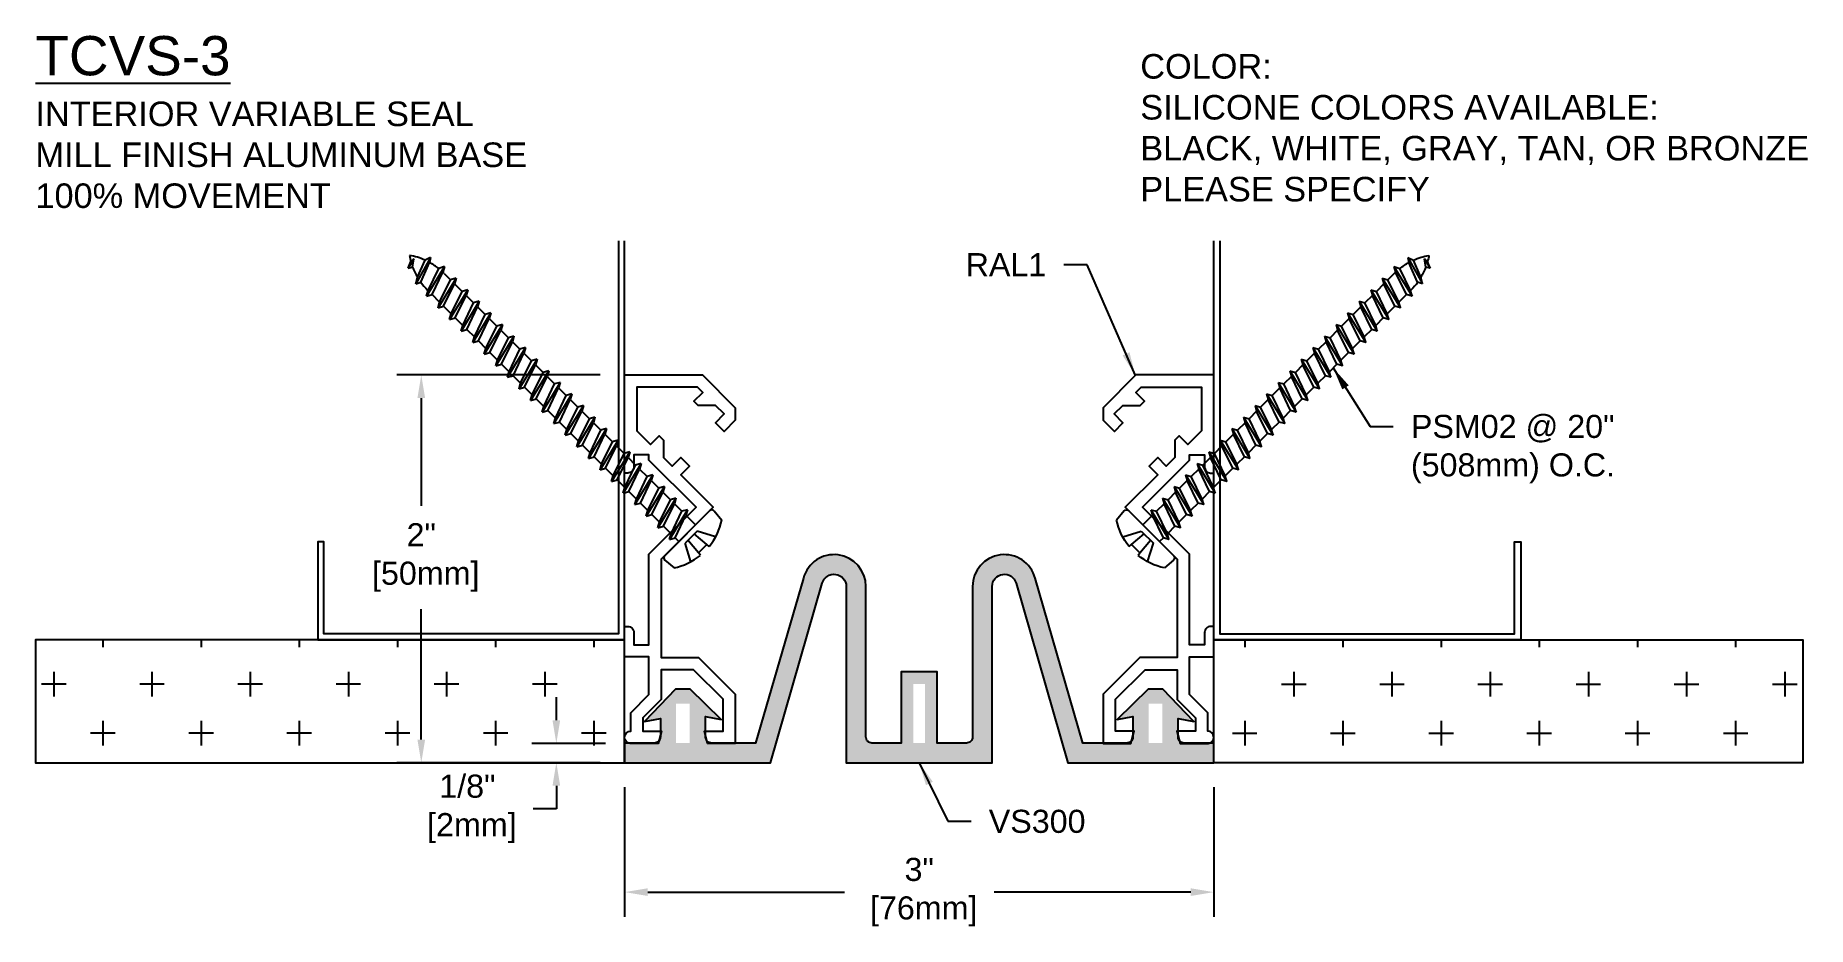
# Model space of a CAD drawing. Header units: inches. Extents: x 1.1 to 10.12, y 1.26 to 5.8.
import ezdxf

# ---------------------------------------------------------------- set-up
doc = ezdxf.new("R2010")
doc.units = ezdxf.units.IN
doc.header["$MEASUREMENT"] = 0
for name, color, linetype in [('Anchors', 4, 'Continuous'), ('Conditions', 1, 'Continuous'), ('Dimensions', 3, 'Continuous'), ('Fillers', 2, 'Continuous'), ('Metals', 7, 'Continuous'), ('Text', 2, 'Continuous')]:
    doc.layers.add(name, color=color, linetype=linetype)
doc.styles.add('Arial', font='arial.ttf')
doc.dimstyles.new('Arial', dxfattribs={"dimtxt": 0.1175, "dimasz": 0.1175, "dimexe": 0.125, "dimexo": 0.125, "dimgap": 0.09, "dimtad": 0, "dimtih": 1, "dimtoh": 1, "dimdec": 4, "dimzin": 0, "dimdsep": 46, "dimlunit": 4, "dimtxsty": 'Arial', "dimcen": 0.09, "dimadec": 0, "dimazin": 0, "dimtfac": 1, "dimtdec": 4, "dimtofl": 0, "dimtmove": 0, "dimatfit": 3, "dimfxl": 0, "dimfrac": 2, "dimtolj": 1, "dimtzin": 0, "dimarcsym": 0})

# ---------------------------------------------------------------- blocks, each defined once
blk = doc.blocks.new('A$CB0F2')
blk.add_lwpolyline([(0.029, 0.0023, -0.958439), (0.0317, 0.0642), (0.0317, 0.1582), (0.1247, 0.2512), (0.1247, 0.4422), (0.0007, 0.4422), (0.0007, 0.5972), (0.0167, 0.5972, -0.414214), (0.0477, 0.5662), (0.0477, 0.5042), (0.1247, 0.5042), (0.1247, 0.9649), (0.3641, 1.2043), (0.1247, 1.4438), (0.1247, 1.4712), (0.0477, 1.4712), (0.0477, 1.4092, -0.414214), (0.0167, 1.3782), (0.0007, 1.3782), (0.0007, 1.8772), (0.397, 1.8772), (0.5637, 1.7105), (0.5637, 1.6471), (0.507, 1.5904), (0.4631, 1.6343), (0.5077, 1.6788), (0.4638, 1.7226), (0.3755, 1.7219), (0.3535, 1.7439), (0.3981, 1.7884), (0.3713, 1.8152), (0.0627, 1.8152), (0.0627, 1.5935), (0.1329, 1.5232), (0.1768, 1.5671), (0.1987, 1.5452), (0.1987, 1.4575), (0.2425, 1.4136), (0.2864, 1.4575), (0.3302, 1.4136), (0.2864, 1.3698), (0.4518, 1.2043), (0.1867, 0.9392), (0.1867, 0.4392), (0.3767, 0.4392), (0.5637, 0.2522), (0.5637, 0.0022), (0.4233, 0.0022), (0.4067, 0.0642), (0.5017, 0.0642), (0.5017, 0.2265), (0.351, 0.3772), (0.1867, 0.3772), (0.1867, 0.2255), (0.0937, 0.1325), (0.0937, 0.0642), (0.1887, 0.0642), (0.172, 0.0022), (0.029, 0.0022)], format="xyb")
blk = doc.blocks.new('ral1')
blk.add_blockref('A$CB0F2', (-0.029, -0.0022))
blk = doc.blocks.new('PSM02')
for p, q in [((-0.089, 0.1159), (-0.0437, 0.0281)), ((-0.0319, 0.1271), (-0.0299, 0.1115)), ((-0.0299, 0.1115), (0.0299, 0.1115)), ((-0.0299, 0.1115), (-0.023, 0.0281)), ((0.0299, 0.1115), (0.023, 0.0281)), ((0.0319, 0.1271), (0.0299, 0.1115)), ((0.089, 0.1159), (0.0437, 0.0281)), ((-0.1774, 0.0173), (-0.1722, 0.0772)), ((-0.1615, 0), (0.1615, 0)), ((-0.06, -0.0689), (-0.06, 0)), ((-0.0437, 0.0281), (0.0437, 0.0281)), ((0.06, -0.0273), (0.06, 0)), ((0.1774, 0.0173), (0.1722, 0.0772)), ((-0.086, -0.0833), (0.086, -0.0417)), ((-0.086, -0.0833), (-0.06, -0.0689)), ((-0.086, -0.0833), (-0.06, -0.0977)), ((0.06, -0.0273), (-0.06, -0.0689)), ((0.06, -0.0561), (-0.06, -0.0977)), ((0.086, -0.0417), (0.06, -0.0273)), ((0.086, -0.0417), (0.06, -0.0561)), ((0.06, -0.1106), (0.06, -0.0561)), ((-0.086, -0.1667), (0.086, -0.125)), ((-0.086, -0.1667), (-0.06, -0.1523)), ((-0.086, -0.1667), (-0.06, -0.1811)), ((-0.06, -0.1523), (-0.06, -0.0977)), ((0.06, -0.1106), (-0.06, -0.1523)), ((0.06, -0.1394), (-0.06, -0.1811)), ((0.086, -0.125), (0.06, -0.1106)), ((0.086, -0.125), (0.06, -0.1394)), ((0.06, -0.1939), (0.06, -0.1394)), ((-0.086, -0.25), (0.086, -0.2083)), ((-0.086, -0.25), (-0.06, -0.2356)), ((-0.086, -0.25), (-0.06, -0.2644)), ((-0.06, -0.2356), (-0.06, -0.1811)), ((0.06, -0.1939), (-0.06, -0.2356)), ((0.06, -0.2227), (-0.06, -0.2644)), ((-0.06, -0.3189), (-0.06, -0.2644)), ((0.086, -0.2083), (0.06, -0.1939)), ((0.086, -0.2083), (0.06, -0.2227)), ((0.06, -0.2773), (0.06, -0.2227)), ((-0.086, -0.3333), (0.086, -0.2917)), ((-0.086, -0.3333), (-0.06, -0.3189)), ((-0.086, -0.3333), (-0.06, -0.3477)), ((0.06, -0.2773), (-0.06, -0.3189)), ((0.06, -0.3061), (-0.06, -0.3477)), ((-0.06, -0.4023), (-0.06, -0.3477)), ((0.06, -0.3606), (-0.06, -0.4023)), ((0.086, -0.2917), (0.06, -0.2773)), ((0.086, -0.2917), (0.06, -0.3061)), ((0.06, -0.3606), (0.06, -0.3061)), ((0.086, -0.375), (0.06, -0.3606)), ((-0.086, -0.4167), (0.086, -0.375)), ((-0.086, -0.4167), (-0.06, -0.4023)), ((-0.086, -0.4167), (-0.06, -0.4311)), ((0.06, -0.3894), (-0.06, -0.4311)), ((-0.06, -0.4856), (-0.06, -0.4311)), ((0.06, -0.4439), (-0.06, -0.4856)), ((0.086, -0.375), (0.06, -0.3894)), ((0.06, -0.4439), (0.06, -0.3894)), ((0.086, -0.4583), (0.06, -0.4439)), ((-0.086, -0.5), (0.086, -0.4583)), ((-0.086, -0.5), (-0.06, -0.4856)), ((-0.086, -0.5), (-0.06, -0.5144)), ((0.06, -0.4727), (-0.06, -0.5144)), ((-0.06, -0.5689), (-0.06, -0.5144)), ((0.06, -0.5273), (-0.06, -0.5689)), ((0.086, -0.4583), (0.06, -0.4727)), ((0.06, -0.5273), (0.06, -0.4727)), ((0.086, -0.5417), (0.06, -0.5273)), ((-0.086, -0.5833), (0.086, -0.5417)), ((-0.086, -0.5833), (-0.06, -0.5689)), ((-0.086, -0.5833), (-0.06, -0.5977)), ((-0.086, -0.6667), (0.086, -0.625)), ((0.06, -0.5561), (-0.06, -0.5977)), ((-0.06, -0.6523), (-0.06, -0.5977)), ((0.06, -0.6106), (-0.06, -0.6523)), ((0.086, -0.5417), (0.06, -0.5561)), ((0.06, -0.6106), (0.06, -0.5561)), ((0.086, -0.625), (0.06, -0.6106)), ((0.086, -0.625), (0.06, -0.6394)), ((-0.086, -0.6667), (-0.06, -0.6523)), ((-0.086, -0.6667), (-0.06, -0.6811)), ((-0.086, -0.75), (0.086, -0.7083)), ((0.06, -0.6394), (-0.06, -0.6811)), ((-0.06, -0.7356), (-0.06, -0.6811)), ((0.06, -0.6939), (-0.06, -0.7356)), ((0.06, -0.6939), (0.06, -0.6394)), ((0.086, -0.7083), (0.06, -0.6939)), ((0.086, -0.7083), (0.06, -0.7227)), ((-0.086, -0.75), (-0.06, -0.7356)), ((-0.086, -0.75), (-0.06, -0.7644)), ((-0.086, -0.8333), (0.086, -0.7917)), ((0.06, -0.7227), (-0.06, -0.7644)), ((-0.06, -0.8189), (-0.06, -0.7644)), ((0.06, -0.7773), (-0.06, -0.8189)), ((0.06, -0.8061), (-0.06, -0.8477)), ((0.06, -0.7773), (0.06, -0.7227)), ((0.086, -0.7917), (0.06, -0.7773)), ((0.086, -0.7917), (0.06, -0.8061)), ((0.06, -0.8606), (0.06, -0.8061)), ((-0.086, -0.8333), (-0.06, -0.8189)), ((-0.086, -0.8333), (-0.06, -0.8477)), ((-0.086, -0.9167), (0.086, -0.875)), ((-0.086, -0.9167), (-0.06, -0.9023)), ((-0.06, -0.9023), (-0.06, -0.8477)), ((0.06, -0.8606), (-0.06, -0.9023)), ((0.06, -0.8894), (-0.06, -0.9311)), ((0.086, -0.875), (0.06, -0.8606)), ((0.086, -0.875), (0.06, -0.8894)), ((0.06, -0.9439), (0.06, -0.8894)), ((-0.086, -0.9167), (-0.06, -0.9311)), ((-0.086, -1), (0.086, -0.9583)), ((-0.086, -1), (-0.06, -0.9856)), ((-0.06, -0.9856), (-0.06, -0.9311)), ((0.06, -0.9439), (-0.06, -0.9856)), ((0.06, -0.9727), (-0.06, -1.0144)), ((0.086, -0.9583), (0.06, -0.9439)), ((0.086, -0.9583), (0.06, -0.9727)), ((0.06, -1.0273), (0.06, -0.9727)), ((-0.086, -1), (-0.06, -1.0144)), ((-0.086, -1.0833), (0.086, -1.0417)), ((-0.086, -1.0833), (-0.06, -1.0689)), ((-0.06, -1.0689), (-0.06, -1.0144)), ((0.06, -1.0273), (-0.06, -1.0689)), ((0.06, -1.0561), (-0.06, -1.0977)), ((0.086, -1.0417), (0.06, -1.0273)), ((0.086, -1.0417), (0.06, -1.0561)), ((0.06, -1.1106), (0.06, -1.0561)), ((-0.086, -1.0833), (-0.06, -1.0977)), ((-0.086, -1.1667), (0.086, -1.125)), ((-0.086, -1.1667), (-0.06, -1.1523)), ((-0.086, -1.1667), (-0.06, -1.1811)), ((-0.06, -1.1523), (-0.06, -1.0977)), ((0.06, -1.1106), (-0.06, -1.1523)), ((0.06, -1.1394), (-0.06, -1.1811)), ((0.086, -1.125), (0.06, -1.1106)), ((0.086, -1.125), (0.06, -1.1394)), ((0.06, -1.1939), (0.06, -1.1394)), ((-0.086, -1.25), (0.086, -1.2083)), ((-0.086, -1.25), (-0.06, -1.2356)), ((-0.086, -1.25), (-0.06, -1.2644)), ((-0.06, -1.2356), (-0.06, -1.1811)), ((0.06, -1.1939), (-0.06, -1.2356)), ((0.06, -1.2227), (-0.06, -1.2644)), ((0.086, -1.2083), (0.06, -1.1939)), ((0.086, -1.2083), (0.06, -1.2227)), ((0.06, -1.2773), (0.06, -1.2227)), ((-0.086, -1.3333), (0.086, -1.2917)), ((-0.086, -1.3333), (-0.06, -1.3189)), ((-0.086, -1.3333), (-0.06, -1.3477)), ((-0.06, -1.3189), (-0.06, -1.2644)), ((0.06, -1.2773), (-0.06, -1.3189)), ((0.06, -1.3061), (-0.06, -1.3477)), ((-0.06, -1.4023), (-0.06, -1.3477)), ((0.086, -1.2917), (0.06, -1.2773)), ((0.086, -1.2917), (0.06, -1.3061)), ((0.06, -1.3606), (0.06, -1.3061)), ((-0.086, -1.4167), (0.086, -1.375)), ((-0.086, -1.4167), (-0.06, -1.4023)), ((-0.086, -1.4167), (-0.06, -1.4311)), ((0.06, -1.3606), (-0.06, -1.4023)), ((0.06, -1.3894), (-0.06, -1.4311)), ((-0.06, -1.4856), (-0.06, -1.4311)), ((0.086, -1.375), (0.06, -1.3606)), ((0.086, -1.375), (0.06, -1.3894)), ((0.06, -1.4439), (0.06, -1.3894)), ((-0.086, -1.5), (0.086, -1.4583)), ((-0.086, -1.5), (-0.06, -1.4856)), ((-0.086, -1.5), (-0.06, -1.5144)), ((0.06, -1.4439), (-0.06, -1.4856)), ((0.06, -1.4727), (-0.06, -1.5144)), ((-0.06, -1.5689), (-0.06, -1.5144)), ((0.06, -1.5273), (-0.06, -1.5689)), ((0.086, -1.4583), (0.06, -1.4439)), ((0.086, -1.4583), (0.06, -1.4727)), ((0.06, -1.5273), (0.06, -1.4727)), ((0.086, -1.5417), (0.06, -1.5273)), ((-0.086, -1.5833), (0.086, -1.5417)), ((-0.086, -1.5833), (-0.06, -1.5689)), ((-0.086, -1.5833), (-0.06, -1.5977)), ((0.06, -1.5561), (-0.06, -1.5977)), ((-0.06, -1.6523), (-0.06, -1.5977)), ((0.06, -1.6106), (-0.06, -1.6523)), ((0.086, -1.5417), (0.06, -1.5561)), ((0.06, -1.6106), (0.06, -1.5561)), ((0.086, -1.625), (0.06, -1.6106)), ((-0.086, -1.6667), (0.086, -1.625)), ((-0.086, -1.6667), (-0.06, -1.6523)), ((-0.086, -1.6667), (-0.06, -1.6811)), ((-0.086, -1.75), (0.086, -1.7083)), ((0.06, -1.6394), (-0.06, -1.6811)), ((-0.06, -1.7356), (-0.06, -1.6811)), ((0.06, -1.6939), (-0.06, -1.7356)), ((0.086, -1.625), (0.06, -1.6394)), ((0.06, -1.6939), (0.06, -1.6394)), ((0.086, -1.7083), (0.06, -1.6939)), ((0.086, -1.7083), (0.06, -1.7227)), ((-0.086, -1.75), (-0.06, -1.7356)), ((-0.086, -1.75), (-0.06, -1.7644)), ((-0.086, -1.8333), (0.086, -1.7917)), ((0.06, -1.7227), (-0.06, -1.7644)), ((-0.06, -1.8104), (-0.06, -1.7644)), ((0.06, -1.7773), (-0.06, -1.8189)), ((0.06, -1.7227), (0.06, -1.7773)), ((0.086, -1.7917), (0.06, -1.7773)), ((0.086, -1.7917), (0.06, -1.8061)), ((-0.086, -1.8333), (-0.06, -1.8189)), ((-0.086, -1.8333), (-0.058, -1.847)), ((-0.0685, -1.9167), (0.0787, -1.875)), ((0.06, -1.8061), (-0.058, -1.847)), ((0.0559, -1.862), (-0.047, -1.902)), ((0.0496, -1.8924), (-0.0389, -1.9264)), ((0.0787, -1.875), (0.0496, -1.8924)), ((0.0787, -1.875), (0.0559, -1.862)), ((0.06, -1.8061), (0.06, -1.8104)), ((-0.0685, -1.9167), (-0.047, -1.902)), ((-0.0685, -1.9167), (-0.0389, -1.9264)), ((0.0305, -1.9468), (-0.0039, -1.972)), ((-0.0039, -1.972), (0.0513, -1.9583)), ((0.0174, -1.9725), (-0.0039, -1.972)), ((0.0513, -1.9583), (0.0174, -1.9725)), ((0.0513, -1.9583), (0.0305, -1.9468))]:
    blk.add_line(p, q)
for centre, radius, start, end in [((0, -0.1847), 0.3135, 95.84468, 123.32297), ((0, -0.1847), 0.3135, 56.67703, 84.15532), ((-0.1615, 0.016), 0.016, 175, 270), ((0.1615, 0.016), 0.016, 270, 5), ((0.2696, -1.8104), 0.3296, 180, 181.48094), ((0.2696, -1.8104), 0.3296, 186.38087, 196.13333), ((-0.2696, -1.8104), 0.3296, 335.5566, 345.58715), ((-0.2696, -1.8104), 0.3296, 350.9871, 0), ((0.2696, -1.8104), 0.3296, 200.61291, 215.11798), ((-0.2696, -1.8104), 0.3296, 324.88202, 330.53258)]:
    blk.add_arc(centre, radius, start, end)
blk = doc.blocks.new('VS300')
at = {"layer": 'Fillers'}
h = blk.add_hatch(color=256, dxfattribs=at)
h.paths.add_polyline_path([(5.8728, 2.2283, -0.414214), (5.8418, 2.1973), (5.6934, 2.1973), (5.6934, 2.5593), (5.5094, 2.5593), (5.5094, 2.1973), (5.3609, 2.1973, -0.414214), (5.3299, 2.2283), (5.3299, 2.9943, 0.876907), (5.0115, 3.0363), (4.7677, 2.1973), (4.5444, 2.1973, -0.414214), (4.5134, 2.2283), (4.5134, 2.3323), (4.5934, 2.3173), (4.4359, 2.4723), (4.3609, 2.4723), (4.2034, 2.3073), (4.2834, 2.3223), (4.2834, 2.2283, -0.414214), (4.2524, 2.1973), (4.1014, 2.1973), (4.1014, 2.0973), (4.8444, 2.0973), (5.108, 3.0103, -0.877135), (5.2299, 2.9943), (5.2299, 2.0973), (5.9728, 2.0973), (5.9728, 2.9943, -0.876976), (6.0947, 3.0104), (6.3583, 2.0973), (7.1013, 2.0973), (7.1013, 2.1973), (6.9503, 2.1973, -0.414214), (6.9193, 2.2283), (6.9193, 2.3223), (6.9993, 2.3073), (6.8418, 2.4723), (6.7668, 2.4723), (6.6093, 2.3173), (6.6893, 2.3323), (6.6893, 2.2283, -0.414214), (6.6583, 2.1973), (6.4351, 2.1973), (6.1913, 3.0363, 0.876907), (5.8728, 2.9943)])
h.paths.add_polyline_path([(5.6314, 2.4973), (5.6314, 2.1973), (5.5714, 2.1973), (5.5714, 2.4973)], flags=16)
h.paths.add_polyline_path([(6.7693, 2.3973), (6.8393, 2.3973), (6.8393, 2.1973), (6.7693, 2.1973)], flags=16)
h.paths.add_polyline_path([(4.4334, 2.3973), (4.4334, 2.1973), (4.3634, 2.1973), (4.3634, 2.3973)], flags=16)
blk.add_lwpolyline([(5.8418, 2.1973), (5.6934, 2.1973), (5.6934, 2.5593), (5.5094, 2.5593), (5.5094, 2.1973), (5.3609, 2.1973, -0.414214), (5.3299, 2.2283), (5.3299, 2.9943, 0.876907), (5.0115, 3.0363), (4.7677, 2.1973), (4.5444, 2.1973, -0.414214), (4.5134, 2.2283), (4.5134, 2.3323), (4.5934, 2.3173), (4.4359, 2.4723), (4.3609, 2.4723), (4.2034, 2.3073), (4.2834, 2.3223), (4.2834, 2.2283, -0.414214), (4.2524, 2.1973), (4.1014, 2.1973), (4.1014, 2.0973), (4.8444, 2.0973), (5.108, 3.0103, -0.877135), (5.2299, 2.9943), (5.2299, 2.0973), (5.9728, 2.0973), (5.9728, 2.9943, -0.876976), (6.0947, 3.0104), (6.3583, 2.0973), (7.1013, 2.0973), (7.1013, 2.1973), (6.9503, 2.1973, -0.414214), (6.9193, 2.2283), (6.9193, 2.3223), (6.9993, 2.3073), (6.8418, 2.4723), (6.7668, 2.4723), (6.6093, 2.3173), (6.6893, 2.3323), (6.6893, 2.2283, -0.414214), (6.6583, 2.1973), (6.4351, 2.1973), (6.1913, 3.0363, 0.876907), (5.8728, 2.9943), (5.8728, 2.2283, -0.414214)], format="xyb", close=True, dxfattribs=at)
blk = doc.blocks.new('*D9')
at = {"layer": 'Defpoints', "color": 0}
for p in [(4.1014, 2.0973), (7.1014, 2.0973), (4.1014, 1.4385)]:
    blk.add_point(p, dxfattribs=at)
at = {"layer": 'Dimensions', "color": 0, "lineweight": -2}
for p, q in [((4.1014, 1.9723), (4.1014, 1.3135)), ((7.1014, 1.9723), (7.1014, 1.3135)), ((4.2189, 1.4385), (5.2203, 1.4385)), ((6.9839, 1.4385), (5.9825, 1.4385))]:
    blk.add_line(p, q, dxfattribs=at)
at = {"layer": 'Dimensions', "color": 0}
for points in [[(4.2189, 1.4581), (4.2189, 1.419), (4.1014, 1.4385)], [(6.9839, 1.4581), (6.9839, 1.419), (7.1014, 1.4385)]]:
    blk.add_solid(points, dxfattribs=at)
at = {"layer": 'Dimensions', "color": 0, "insert": (5.6014, 1.4385), "char_height": 0.1175, "attachment_point": 5, "style": 'Arial'}
blk.add_mtext('\\A1;3"\\P [76mm]', dxfattribs=at)
blk = doc.blocks.new('*D10')
at = {"layer": 'Defpoints', "color": 0}
for p in [(4.1014, 4.0707), (3.0659, 2.0973), (4.1014, 2.0973)]:
    blk.add_point(p, dxfattribs=at)
at = {"layer": 'Dimensions', "color": 0, "lineweight": -2}
for p, q in [((3.9764, 4.0707), (2.9409, 4.0707)), ((3.0659, 3.9532), (3.0659, 3.4054)), ((3.0659, 2.2148), (3.0659, 2.8785)), ((3.9764, 2.0973), (2.9409, 2.0973))]:
    blk.add_line(p, q, dxfattribs=at)
at = {"layer": 'Dimensions', "color": 0}
for points in [[(3.0463, 3.9532), (3.0855, 3.9532), (3.0659, 4.0707)], [(3.0463, 2.2148), (3.0855, 2.2148), (3.0659, 2.0973)]]:
    blk.add_solid(points, dxfattribs=at)
at = {"layer": 'Dimensions', "color": 0, "insert": (3.0659, 3.142), "char_height": 0.1175, "attachment_point": 5, "style": 'Arial'}
blk.add_mtext('\\A1;2"\\P [50mm]', dxfattribs=at)
blk = doc.blocks.new('*D11')
at = {"layer": 'Defpoints', "color": 0}
for p in [(4.1298, 2.1957), (3.7537, 2.0973), (4.1014, 2.0973)]:
    blk.add_point(p, dxfattribs=at)
at = {"layer": 'Dimensions', "color": 0, "lineweight": -2}
for p, q in [((3.7537, 2.3132), (3.7537, 2.4307)), ((4.0048, 2.1957), (3.6287, 2.1957)), ((3.9764, 2.0973), (3.6287, 2.0973)), ((3.7537, 1.9798), (3.7537, 1.8623)), ((3.7537, 1.8623), (3.6362, 1.8623))]:
    blk.add_line(p, q, dxfattribs=at)
at = {"layer": 'Dimensions', "color": 0}
for points in [[(3.7342, 2.3132), (3.7733, 2.3132), (3.7537, 2.1957)], [(3.7342, 1.9798), (3.7733, 1.9798), (3.7537, 2.0973)]]:
    blk.add_solid(points, dxfattribs=at)
at = {"layer": 'Dimensions', "color": 0, "insert": (3.3008, 1.8623), "char_height": 0.1175, "attachment_point": 5, "style": 'Arial'}
blk.add_mtext('\\A1;1/8"\\P [2mm]', dxfattribs=at)

msp = doc.modelspace()

# ---------------------------------------------------------------- hatches: boundary and pattern name
at = {"layer": 'Conditions'}
h = msp.add_hatch(dxfattribs=at)
h.set_pattern_fill('CROSS', color=256, style=0)
h.set_pattern_definition([(180, (10.007, 7.2469), (-0.25, -0.25), [0.125, -0.375]), (270, (9.9445, 7.3094), (0.25, -0.25), [0.125, -0.375])])
h.paths.add_polyline_path([(1.10139, 2.09728), (4.10139, 2.09728), (4.10139, 2.19728), (4.10139, 2.72228), (2.53889, 2.72228), (1.10139, 2.72228)])
h = msp.add_hatch(dxfattribs=at)
h.set_pattern_fill('CROSS', color=256, style=0)
h.set_pattern_definition([(0, (1.19578, 7.2469), (0.25, -0.25), [0.125, -0.375]), (270, (1.25828, 7.3094), (-0.25, -0.25), [0.125, -0.375])])
h.paths.add_polyline_path([(10.10139, 2.09728), (7.10139, 2.09728), (7.10139, 2.19728), (7.10139, 2.72228), (8.66389, 2.72228), (10.10139, 2.72228)])

# ---------------------------------------------------------------- linework, layer by layer
for points in [[(4.07014, 4.75353), (4.07014, 2.75353), (2.57014, 2.75353), (2.57014, 3.22228), (2.53889, 3.22228), (2.53889, 2.72228), (4.10139, 2.72228), (4.10139, 4.75353)], [(7.13264, 4.75353), (7.13264, 2.75353), (8.63264, 2.75353), (8.63264, 3.22228), (8.66389, 3.22228), (8.66389, 2.72228), (7.10139, 2.72228), (7.10139, 4.75353)], [(4.10139, 2.72228), (1.10139, 2.72228), (1.10139, 2.09728), (4.10139, 2.09728), (4.10139, 2.72228)], [(7.10139, 2.72228), (10.10139, 2.72228), (10.10139, 2.09728), (7.10139, 2.09728), (7.10139, 2.72228)]]:
    msp.add_lwpolyline(points, dxfattribs=at)

# ---------------------------------------------------------------- block references
msp.add_blockref('VS300', (0, 0))
at = {"layer": 'Anchors', "rotation": 225}
msp.add_blockref('PSM02', (4.41998, 3.26527), dxfattribs=at)
at = {"layer": 'Anchors', "xscale": -1, "rotation": 134.9999999999999}
msp.add_blockref('PSM02', (6.78281, 3.26527), dxfattribs=at)
at = {"layer": 'Metals', "rotation": 359.9999999999996}
msp.add_blockref('ral1', (4.12976, 2.19568), dxfattribs=at)
at = {"layer": 'Metals', "xscale": -1}
msp.add_blockref('ral1', (7.07303, 2.19568), dxfattribs=at)

# ---------------------------------------------------------------- texts
at = {"layer": 'Text', "attachment_point": 1, "style": 'Arial'}
for s, insert, char_height, width in [('{\\LTCVS-3\\P\\H0.625x;\\lINTERIOR VARIABLE SEAL\\PMILL FINISH ALUMINUM BASE\\P100% MOVEMENT}', (1.10139, 5.79595), 0.2, 4.1875), ('COLOR:{\\L                              \\~\\P}SILICONE COLORS AVAILABLE:\\PBLACK, WHITE, GRAY, TAN, OR BRONZE\\PPLEASE SPECIFY', (6.72694, 5.70433), 0.125, 3.3941765)]:
    msp.add_mtext(s, dxfattribs=dict(at, insert=insert, char_height=char_height, width=width))
at = {"layer": 'Text', "char_height": 0.1175, "style": 'Arial'}
for s, insert, attachment_point in [('\\A1;RAL1', (6.24843, 4.57349), 9), ('\\A1;PSM02 @ 20"\\P(508mm) O.C.', (8.10501, 3.86779), 1), ('VS300', (5.95543, 1.85763), 1)]:
    msp.add_mtext(s, dxfattribs=dict(at, insert=insert, attachment_point=attachment_point))

# ---------------------------------------------------------------- dimensions: what is measured, and where the dimension line sits
at = {"layer": 'Dimensions'}
for base, p1, picture, middle in [((3.06588, 2.09728), (4.10139, 4.07068), '*D10', (3.06588, 3.14197)), ((3.75374, 2.09728), (4.12976, 2.19568), '*D11', (3.30078, 1.86228))]:
    dim = msp.add_linear_dim(base=base, p1=p1, p2=(4.10139, 2.09728), angle=90, dimstyle='Arial', override={"dimpost": '\\X'}, dxfattribs=at)
    dim.commit()
    dim.dimension.update_dxf_attribs({"geometry": picture, "text_midpoint": middle, "dimtype": 160})
dim = msp.add_linear_dim(base=(4.10139, 1.43854), p1=(7.10139, 2.09728), p2=(4.10139, 2.09728), dimstyle='Arial', override={"dimpost": '\\X'}, dxfattribs=at)
dim.commit()
dim.dimension.update_dxf_attribs({"geometry": '*D9', "text_midpoint": (5.60139, 1.43854), "dimtype": 160})

# ---------------------------------------------------------------- leaders
at = {"layer": 'Text', "annotation_type": 0, "has_hookline": 1}
for points, hookline_direction, text_width in [([(6.70149, 4.07068), (6.45593, 4.63224), (6.33843, 4.63224)], 1, 0.36757), ([(5.60137, 2.09728), (5.74793, 1.79888), (5.86543, 1.79888)], 0, 0.48427)]:
    msp.add_leader(points, dimstyle='Arial', dxfattribs=dict(at, hookline_direction=hookline_direction, text_width=text_width))
at = {"layer": 'Text'}
msp.add_leader([(7.70912, 4.10672), (7.89751, 3.80904), (8.01501, 3.80904)], dimstyle='Arial', dxfattribs=at)

doc.saveas('drawing.dxf')
